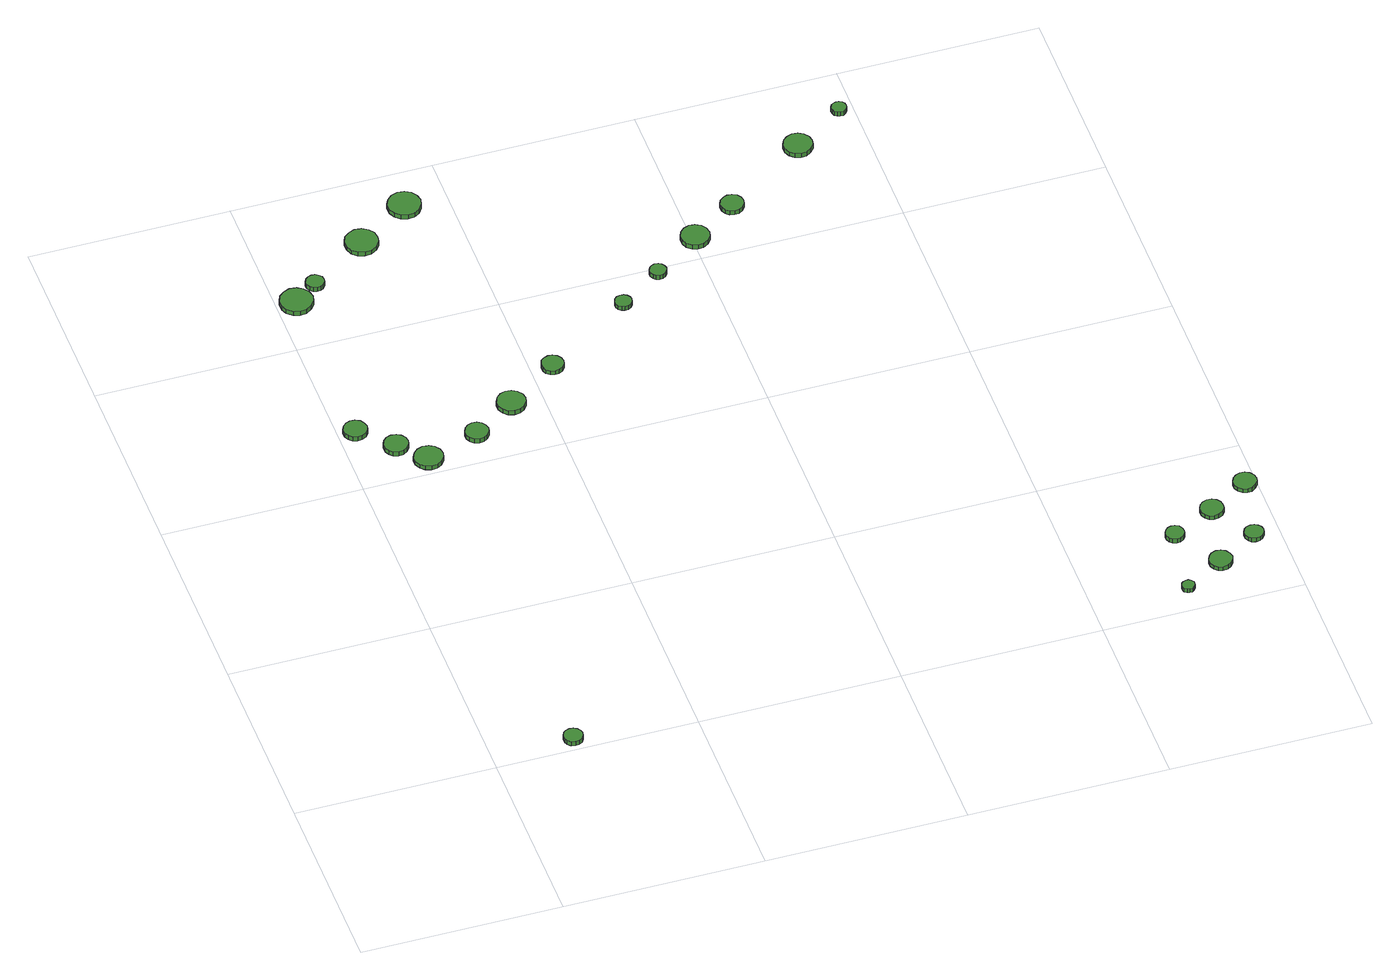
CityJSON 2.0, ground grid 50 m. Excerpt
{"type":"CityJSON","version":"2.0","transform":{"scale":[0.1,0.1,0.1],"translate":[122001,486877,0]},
"CityObjects":{
"tree1":{"type":"SolitaryVegetationObject","attributes":{"function":"something"},"geometry":[{"type":"MultiSurface","lod":"1","boundaries":[[[0,1,2,3,4,5,6,7,8,9,10,11,12,13,14]],[[15,16,17,18,19,20,21,22,23,24,25,26,27,28,29]],[[0,29,28,1]],[[1,28,27,2]],[[2,27,26,3]],[[3,26,25,4]],[[4,25,24,5]],[[5,24,23,6]],[[6,23,22,7]],[[7,22,21,8]],[[8,21,20,9]],[[9,20,19,10]],[[10,19,18,11]],[[11,18,17,12]],[[12,17,16,13]],[[13,16,15,14]],[[14,15,29,0]]]}]},
"tree2":{"type":"SolitaryVegetationObject","attributes":{"function":"something"},"geometry":[{"type":"MultiSurface","lod":"1","boundaries":[[[30,31,32,33,34,35,36,37,38,39,40,41,42,43,44]],[[45,46,47,48,49,50,51,52,53,54,55,56,57,58,59]],[[30,59,58,31]],[[31,58,57,32]],[[32,57,56,33]],[[33,56,55,34]],[[34,55,54,35]],[[35,54,53,36]],[[36,53,52,37]],[[37,52,51,38]],[[38,51,50,39]],[[39,50,49,40]],[[40,49,48,41]],[[41,48,47,42]],[[42,47,46,43]],[[43,46,45,44]],[[44,45,59,30]]]}]},
"tree3":{"type":"SolitaryVegetationObject","attributes":{"function":"something"},"geometry":[{"type":"MultiSurface","lod":"1","boundaries":[[[60,61,62,63,64,65,66,67,68,69,70,71,72,73,74]],[[75,76,77,78,79,80,81,82,83,84,85,86,87,88,89]],[[60,89,88,61]],[[61,88,87,62]],[[62,87,86,63]],[[63,86,85,64]],[[64,85,84,65]],[[65,84,83,66]],[[66,83,82,67]],[[67,82,81,68]],[[68,81,80,69]],[[69,80,79,70]],[[70,79,78,71]],[[71,78,77,72]],[[72,77,76,73]],[[73,76,75,74]],[[74,75,89,60]]]}]},
"tree4":{"type":"SolitaryVegetationObject","attributes":{"function":"something"},"geometry":[{"type":"MultiSurface","lod":"1","boundaries":[[[90,91,92,93,94,95,96,97,98,99,100,101,102,103,104]],[[105,106,107,108,109,110,111,112,113,114,115,116,117,118,119]],[[90,119,118,91]],[[91,118,117,92]],[[92,117,116,93]],[[93,116,115,94]],[[94,115,114,95]],[[95,114,113,96]],[[96,113,112,97]],[[97,112,111,98]],[[98,111,110,99]],[[99,110,109,100]],[[100,109,108,101]],[[101,108,107,102]],[[102,107,106,103]],[[103,106,105,104]],[[104,105,119,90]]]}]},
"tree5":{"type":"SolitaryVegetationObject","attributes":{"function":"something"},"geometry":[{"type":"MultiSurface","lod":"1","boundaries":[[[120,121,122,123,124,125,126,127,128,129,130,131,132,133,134]],[[135,136,137,138,139,140,141,142,143,144,145,146,147,148,149]],[[120,149,148,121]],[[121,148,147,122]],[[122,147,146,123]],[[123,146,145,124]],[[124,145,144,125]],[[125,144,143,126]],[[126,143,142,127]],[[127,142,141,128]],[[128,141,140,129]],[[129,140,139,130]],[[130,139,138,131]],[[131,138,137,132]],[[132,137,136,133]],[[133,136,135,134]],[[134,135,149,120]]]}]},
"tree6":{"type":"SolitaryVegetationObject","attributes":{"function":"something"},"geometry":[{"type":"MultiSurface","lod":"1","boundaries":[[[150,151,152,153,154,155,156,157,158,159,160,161,162,163,164]],[[165,166,167,168,169,170,171,172,173,174,175,176,177,178,179]],[[150,179,178,151]],[[151,178,177,152]],[[152,177,176,153]],[[153,176,175,154]],[[154,175,174,155]],[[155,174,173,156]],[[156,173,172,157]],[[157,172,171,158]],[[158,171,170,159]],[[159,170,169,160]],[[160,169,168,161]],[[161,168,167,162]],[[162,167,166,163]],[[163,166,165,164]],[[164,165,179,150]]]}]},
"tree7":{"type":"SolitaryVegetationObject","attributes":{"function":"something"},"geometry":[{"type":"MultiSurface","lod":"1","boundaries":[[[180,181,182,183,184,185,186,187,188,189,190,191,192,193,194]],[[195,196,197,198,199,200,201,202,203,204,205,206,207,208,209]],[[180,209,208,181]],[[181,208,207,182]],[[182,207,206,183]],[[183,206,205,184]],[[184,205,204,185]],[[185,204,203,186]],[[186,203,202,187]],[[187,202,201,188]],[[188,201,200,189]],[[189,200,199,190]],[[190,199,198,191]],[[191,198,197,192]],[[192,197,196,193]],[[193,196,195,194]],[[194,195,209,180]]]}]},
"tree8":{"type":"SolitaryVegetationObject","attributes":{"function":"something"},"geometry":[{"type":"MultiSurface","lod":"1","boundaries":[[[210,211,212,213,214,215,216,217,218,219,220,221,222,223,224]],[[225,226,227,228,229,230,231,232,233,234,235,236,237,238,239]],[[210,239,238,211]],[[211,238,237,212]],[[212,237,236,213]],[[213,236,235,214]],[[214,235,234,215]],[[215,234,233,216]],[[216,233,232,217]],[[217,232,231,218]],[[218,231,230,219]],[[219,230,229,220]],[[220,229,228,221]],[[221,228,227,222]],[[222,227,226,223]],[[223,226,225,224]],[[224,225,239,210]]]}]},
"tree9":{"type":"SolitaryVegetationObject","attributes":{"function":"something"},"geometry":[{"type":"MultiSurface","lod":"1","boundaries":[[[240,241,242,243,244,245,246,247,248,249,250,251,252,253,254]],[[255,256,257,258,259,260,261,262,263,264,265,266,267,268,269]],[[240,269,268,241]],[[241,268,267,242]],[[242,267,266,243]],[[243,266,265,244]],[[244,265,264,245]],[[245,264,263,246]],[[246,263,262,247]],[[247,262,261,248]],[[248,261,260,249]],[[249,260,259,250]],[[250,259,258,251]],[[251,258,257,252]],[[252,257,256,253]],[[253,256,255,254]],[[254,255,269,240]]]}]},
"tree10":{"type":"SolitaryVegetationObject","attributes":{"function":"something"},"geometry":[{"type":"MultiSurface","lod":"1","boundaries":[[[270,271,272,273,274,275,276,277,278,279,280,281,282,283,284]],[[285,286,287,288,289,290,291,292,293,294,295,296,297,298,299]],[[270,299,298,271]],[[271,298,297,272]],[[272,297,296,273]],[[273,296,295,274]],[[274,295,294,275]],[[275,294,293,276]],[[276,293,292,277]],[[277,292,291,278]],[[278,291,290,279]],[[279,290,289,280]],[[280,289,288,281]],[[281,288,287,282]],[[282,287,286,283]],[[283,286,285,284]],[[284,285,299,270]]]}]},
"tree11":{"type":"SolitaryVegetationObject","attributes":{"function":"something"},"geometry":[{"type":"MultiSurface","lod":"1","boundaries":[[[300,301,302,303,304,305,306,307,308,309,310,311,312,313,314]],[[315,316,317,318,319,320,321,322,323,324,325,326,327,328,329]],[[300,329,328,301]],[[301,328,327,302]],[[302,327,326,303]],[[303,326,325,304]],[[304,325,324,305]],[[305,324,323,306]],[[306,323,322,307]],[[307,322,321,308]],[[308,321,320,309]],[[309,320,319,310]],[[310,319,318,311]],[[311,318,317,312]],[[312,317,316,313]],[[313,316,315,314]],[[314,315,329,300]]]}]},
"tree12":{"type":"SolitaryVegetationObject","attributes":{"function":"something"},"geometry":[{"type":"MultiSurface","lod":"1","boundaries":[[[330,331,332,333,334,335,336,337,338,339,340,341,342,343,344]],[[345,346,347,348,349,350,351,352,353,354,355,356,357,358,359]],[[330,359,358,331]],[[331,358,357,332]],[[332,357,356,333]],[[333,356,355,334]],[[334,355,354,335]],[[335,354,353,336]],[[336,353,352,337]],[[337,352,351,338]],[[338,351,350,339]],[[339,350,349,340]],[[340,349,348,341]],[[341,348,347,342]],[[342,347,346,343]],[[343,346,345,344]],[[344,345,359,330]]]}]},
"tree13":{"type":"SolitaryVegetationObject","attributes":{"function":"something"},"geometry":[{"type":"MultiSurface","lod":"1","boundaries":[[[360,361,362,363,364,365,366,367,368,369,370,371,372,373,374]],[[375,376,377,378,379,380,381,382,383,384,385,386,387,388,389]],[[360,389,388,361]],[[361,388,387,362]],[[362,387,386,363]],[[363,386,385,364]],[[364,385,384,365]],[[365,384,383,366]],[[366,383,382,367]],[[367,382,381,368]],[[368,381,380,369]],[[369,380,379,370]],[[370,379,378,371]],[[371,378,377,372]],[[372,377,376,373]],[[373,376,375,374]],[[374,375,389,360]]]}]},
"tree14":{"type":"SolitaryVegetationObject","attributes":{"function":"something"},"geometry":[{"type":"MultiSurface","lod":"1","boundaries":[[[390,391,392,393,394,395,396,397,398,399,400,401,402,403,404]],[[405,406,407,408,409,410,411,412,413,414,415,416,417,418,419]],[[390,419,418,391]],[[391,418,417,392]],[[392,417,416,393]],[[393,416,415,394]],[[394,415,414,395]],[[395,414,413,396]],[[396,413,412,397]],[[397,412,411,398]],[[398,411,410,399]],[[399,410,409,400]],[[400,409,408,401]],[[401,408,407,402]],[[402,407,406,403]],[[403,406,405,404]],[[404,405,419,390]]]}]},
"tree15":{"type":"SolitaryVegetationObject","attributes":{"function":"something"},"geometry":[{"type":"MultiSurface","lod":"1","boundaries":[[[420,421,422,423,424,425,426,427,428,429,430,431,432,433,434]],[[435,436,437,438,439,440,441,442,443,444,445,446,447,448,449]],[[420,449,448,421]],[[421,448,447,422]],[[422,447,446,423]],[[423,446,445,424]],[[424,445,444,425]],[[425,444,443,426]],[[426,443,442,427]],[[427,442,441,428]],[[428,441,440,429]],[[429,440,439,430]],[[430,439,438,431]],[[431,438,437,432]],[[432,437,436,433]],[[433,436,435,434]],[[434,435,449,420]]]}]},
"tree16":{"type":"SolitaryVegetationObject","attributes":{"function":"something"},"geometry":[{"type":"MultiSurface","lod":"1","boundaries":[[[450,451,452,453,454,455,456,457,458,459,460,461,462,463,464]],[[465,466,467,468,469,470,471,472,473,474,475,476,477,478,479]],[[450,479,478,451]],[[451,478,477,452]],[[452,477,476,453]],[[453,476,475,454]],[[454,475,474,455]],[[455,474,473,456]],[[456,473,472,457]],[[457,472,471,458]],[[458,471,470,459]],[[459,470,469,460]],[[460,469,468,461]],[[461,468,467,462]],[[462,467,466,463]],[[463,466,465,464]],[[464,465,479,450]]]}]},
"tree17":{"type":"SolitaryVegetationObject","attributes":{"function":"something"},"geometry":[{"type":"MultiSurface","lod":"1","boundaries":[[[480,481,482,483,484,485,486,487,488,489,490,491,492,493,494]],[[495,496,497,498,499,500,501,502,503,504,505,506,507,508,509]],[[480,509,508,481]],[[481,508,507,482]],[[482,507,506,483]],[[483,506,505,484]],[[484,505,504,485]],[[485,504,503,486]],[[486,503,502,487]],[[487,502,501,488]],[[488,501,500,489]],[[489,500,499,490]],[[490,499,498,491]],[[491,498,497,492]],[[492,497,496,493]],[[493,496,495,494]],[[494,495,509,480]]]}]},
"tree18":{"type":"SolitaryVegetationObject","attributes":{"function":"something"},"geometry":[{"type":"MultiSurface","lod":"1","boundaries":[[[510,511,512,513,514,515,516,517,518,519,520,521,522,523,524]],[[525,526,527,528,529,530,531,532,533,534,535,536,537,538,539]],[[510,539,538,511]],[[511,538,537,512]],[[512,537,536,513]],[[513,536,535,514]],[[514,535,534,515]],[[515,534,533,516]],[[516,533,532,517]],[[517,532,531,518]],[[518,531,530,519]],[[519,530,529,520]],[[520,529,528,521]],[[521,528,527,522]],[[522,527,526,523]],[[523,526,525,524]],[[524,525,539,510]]]}]},
"tree19":{"type":"SolitaryVegetationObject","attributes":{"function":"something"},"geometry":[{"type":"MultiSurface","lod":"1","boundaries":[[[540,541,542,543,544,545,546,547,548,549,550,551,552,553,554]],[[555,556,557,558,559,560,561,562,563,564,565,566,567,568,569]],[[540,569,568,541]],[[541,568,567,542]],[[542,567,566,543]],[[543,566,565,544]],[[544,565,564,545]],[[545,564,563,546]],[[546,563,562,547]],[[547,562,561,548]],[[548,561,560,549]],[[549,560,559,550]],[[550,559,558,551]],[[551,558,557,552]],[[552,557,556,553]],[[553,556,555,554]],[[554,555,569,540]]]}]},
"tree20":{"type":"SolitaryVegetationObject","attributes":{"function":"something"},"geometry":[{"type":"MultiSurface","lod":"1","boundaries":[[[570,571,572,573,574,575,576,577,578,579,580,581,582,583,584]],[[585,586,587,588,589,590,591,592,593,594,595,596,597,598,599]],[[570,599,598,571]],[[571,598,597,572]],[[572,597,596,573]],[[573,596,595,574]],[[574,595,594,575]],[[575,594,593,576]],[[576,593,592,577]],[[577,592,591,578]],[[578,591,590,579]],[[579,590,589,580]],[[580,589,588,581]],[[581,588,587,582]],[[582,587,586,583]],[[583,586,585,584]],[[584,585,599,570]]]}]},
"tree21":{"type":"SolitaryVegetationObject","attributes":{"function":"something"},"geometry":[{"type":"MultiSurface","lod":"1","boundaries":[[[600,601,602,603,604,605,606,607,608,609,610,611,612,613,614]],[[615,616,617,618,619,620,621,622,623,624,625,626,627,628,629]],[[600,629,628,601]],[[601,628,627,602]],[[602,627,626,603]],[[603,626,625,604]],[[604,625,624,605]],[[605,624,623,606]],[[606,623,622,607]],[[607,622,621,608]],[[608,621,620,609]],[[609,620,619,610]],[[610,619,618,611]],[[611,618,617,612]],[[612,617,616,613]],[[613,616,615,614]],[[614,615,629,600]]]}]},
"tree22":{"type":"SolitaryVegetationObject","attributes":{"function":"something"},"geometry":[{"type":"MultiSurface","lod":"1","boundaries":[[[630,631,632,633,634,635,636,637,638,639,640,641,642,643,644]],[[645,646,647,648,649,650,651,652,653,654,655,656,657,658,659]],[[630,659,658,631]],[[631,658,657,632]],[[632,657,656,633]],[[633,656,655,634]],[[634,655,654,635]],[[635,654,653,636]],[[636,653,652,637]],[[637,652,651,638]],[[638,651,650,639]],[[639,650,649,640]],[[640,649,648,641]],[[641,648,647,642]],[[642,647,646,643]],[[643,646,645,644]],[[644,645,659,630]]]}]},
"tree23":{"type":"SolitaryVegetationObject","attributes":{"function":"something"},"geometry":[{"type":"MultiSurface","lod":"1","boundaries":[[[660,661,662,663,664,665,666,667,668,669,670,671,672,673,674]],[[675,676,677,678,679,680,681,682,683,684,685,686,687,688,689]],[[660,689,688,661]],[[661,688,687,662]],[[662,687,686,663]],[[663,686,685,664]],[[664,685,684,665]],[[665,684,683,666]],[[666,683,682,667]],[[667,682,681,668]],[[668,681,680,669]],[[669,680,679,670]],[[670,679,678,671]],[[671,678,677,672]],[[672,677,676,673]],[[673,676,675,674]],[[674,675,689,660]]]}]}
},
"vertices":[
[223,29,22],[221,38,22],[215,46,22],[206,51,22],[197,52,22],[187,49,22],[180,43,22],[176,34,22],[176,24,22],[180,15,22],[187,8,22],[197,5,22],[206,6,22],[215,11,22],[221,19,22],[221,19,9],[215,11,9],[206,6,9],[197,5,9],[187,8,9],[180,15,9],[176,24,9],[176,34,9],[180,43,9],[187,49,9],[197,52,9],[206,51,9],[215,46,9],[221,38,9],[223,29,9],
[71,1187,17],[68,1199,17],[61,1209,17],[50,1215,17],[38,1216,17],[27,1212,17],[18,1204,17],[13,1193,17],[13,1181,17],[18,1170,17],[27,1162,17],[38,1158,17],[50,1159,17],[61,1165,17],[68,1175,17],[68,1175,4],[61,1165,4],[50,1159,4],[38,1158,4],[27,1162,4],[18,1170,4],[13,1181,4],[13,1193,4],[18,1204,4],[27,1212,4],[38,1216,4],[50,1215,4],[61,1209,4],[68,1199,4],[71,1187,4],
[147,1108,19],[144,1120,19],[137,1130,19],[126,1136,19],[113,1138,19],[101,1134,19],[92,1125,19],[87,1114,19],[87,1101,19],[92,1090,19],[101,1081,19],[113,1077,19],[126,1079,19],[137,1085,19],[144,1095,19],[144,1095,6],[137,1085,6],[126,1079,6],[113,1077,6],[101,1081,6],[92,1090,6],[87,1101,6],[87,1114,6],[92,1125,6],[101,1134,6],[113,1138,6],[126,1136,6],[137,1130,6],[144,1120,6],[147,1108,6],
[211,1041,20],[208,1056,20],[199,1068,20],[186,1075,20],[171,1077,20],[157,1072,20],[146,1062,20],[140,1049,20],[140,1034,20],[146,1021,20],[157,1011,20],[171,1006,20],[186,1008,20],[199,1015,20],[208,1027,20],[208,1027,8],[199,1015,8],[186,1008,8],[171,1006,8],[157,1011,8],[146,1021,8],[140,1034,8],[140,1049,8],[146,1062,8],[157,1072,8],[171,1077,8],[186,1075,8],[199,1068,8],[208,1056,8],[211,1041,8],
[90,1651,14],[86,1668,14],[76,1681,14],[62,1690,14],[45,1692,14],[29,1686,14],[16,1675,14],[9,1659,14],[9,1642,14],[16,1627,14],[29,1616,14],[45,1610,14],[62,1612,14],[76,1621,14],[86,1634,14],[86,1634,1],[76,1621,1],[62,1612,1],[45,1610,1],[29,1616,1],[16,1627,1],[9,1642,1],[9,1659,1],[16,1675,1],[29,1686,1],[45,1692,1],[62,1690,1],[76,1681,1],[86,1668,1],[90,1651,1],
[133,1697,14],[131,1707,14],[125,1714,14],[117,1719,14],[108,1720,14],[99,1717,14],[92,1711,14],[88,1702,14],[88,1693,14],[92,1684,14],[99,1678,14],[108,1675,14],[117,1676,14],[125,1680,14],[131,1688,14],[131,1688,1],[125,1680,1],[117,1676,1],[108,1675,1],[99,1678,1],[92,1684,1],[88,1693,1],[88,1702,1],[92,1711,1],[99,1717,1],[108,1720,1],[117,1719,1],[125,1714,1],[131,1707,1],[133,1697,1],
[338,1086,22],[335,1098,22],[328,1108,22],[318,1114,22],[306,1115,22],[294,1111,22],[286,1103,22],[281,1092,22],[281,1080,22],[286,1069,22],[294,1061,22],[306,1057,22],[318,1059,22],[328,1065,22],[335,1074,22],[335,1074,9],[328,1065,9],[318,1059,9],[306,1057,9],[294,1061,9],[286,1069,9],[281,1080,9],[281,1092,9],[286,1103,9],[294,1111,9],[306,1115,9],[318,1114,9],[328,1108,9],[335,1098,9],[338,1086,9],
[454,1160,20],[451,1174,20],[442,1186,20],[429,1194,20],[415,1195,20],[401,1191,20],[390,1181,20],[384,1167,20],[384,1153,20],[390,1139,20],[401,1129,20],[415,1125,20],[429,1126,20],[442,1134,20],[451,1146,20],[451,1146,7],[442,1134,7],[429,1126,7],[415,1125,7],[401,1129,7],[390,1139,7],[384,1153,7],[384,1167,7],[390,1181,7],[401,1191,7],[415,1195,7],[429,1194,7],[442,1186,7],[451,1174,7],[454,1160,7],
[297,1793,16],[294,1810,16],[284,1823,16],[269,1832,16],[252,1834,16],[236,1828,16],[223,1817,16],[217,1802,16],[217,1785,16],[223,1769,16],[236,1758,16],[252,1753,16],[269,1754,16],[284,1763,16],[294,1777,16],[294,1777,4],[284,1763,4],[269,1754,4],[252,1753,4],[236,1758,4],[223,1769,4],[217,1785,4],[217,1802,4],[223,1817,4],[236,1828,4],[252,1834,4],[269,1832,4],[284,1823,4],[294,1810,4],[297,1793,4],
[578,1252,20],[576,1263,20],[569,1272,20],[559,1278,20],[548,1279,20],[537,1275,20],[528,1268,20],[524,1257,20],[524,1246,20],[528,1235,20],[537,1228,20],[548,1224,20],[559,1225,20],[569,1231,20],[576,1240,20],[576,1240,8],[569,1231,8],[559,1225,8],[548,1224,8],[537,1228,8],[528,1235,8],[524,1246,8],[524,1257,8],[528,1268,8],[537,1275,8],[548,1279,8],[559,1278,8],[569,1272,8],[576,1263,8],[578,1252,8],
[433,1883,15],[429,1900,15],[419,1914,15],[405,1922,15],[388,1924,15],[372,1919,15],[359,1907,15],[352,1892,15],[352,1875,15],[359,1859,15],[372,1848,15],[388,1843,15],[405,1845,15],[419,1853,15],[429,1867,15],[429,1867,2],[419,1853,2],[405,1845,2],[388,1843,2],[372,1848,2],[359,1859,2],[352,1875,2],[352,1892,2],[359,1907,2],[372,1919,2],[388,1924,2],[405,1922,2],[419,1914,2],[429,1900,2],[433,1883,2],
[797,1404,18],[795,1412,18],[790,1419,18],[783,1423,18],[774,1424,18],[766,1422,18],[759,1416,18],[756,1408,18],[756,1399,18],[759,1391,18],[766,1386,18],[774,1383,18],[783,1384,18],[790,1388,18],[795,1395,18],[795,1395,6],[790,1388,6],[783,1384,6],[774,1383,6],[766,1386,6],[759,1391,6],[756,1399,6],[756,1408,6],[759,1416,6],[766,1422,6],[774,1424,6],[783,1423,6],[790,1419,6],[795,1412,6],[797,1404,6],
[907,1478,19],[905,1487,19],[900,1494,19],[893,1498,19],[884,1499,19],[876,1496,19],[870,1491,19],[866,1483,19],[866,1474,19],[870,1466,19],[876,1460,19],[884,1458,19],[893,1459,19],[900,1463,19],[905,1470,19],[905,1470,6],[900,1463,6],[893,1459,6],[884,1458,6],[876,1460,6],[870,1466,6],[866,1474,6],[866,1483,6],[870,1491,6],[876,1496,6],[884,1499,6],[893,1498,6],[900,1494,6],[905,1487,6],[907,1478,6],
[1041,1562,20],[1038,1577,20],[1029,1589,20],[1016,1596,20],[1002,1598,20],[988,1593,20],[977,1583,20],[971,1570,20],[971,1555,20],[977,1541,20],[988,1532,20],[1002,1527,20],[1016,1528,20],[1029,1536,20],[1038,1548,20],[1038,1548,7],[1029,1536,7],[1016,1528,7],[1002,1527,7],[988,1532,7],[977,1541,7],[971,1555,7],[971,1570,7],[977,1583,7],[988,1593,7],[1002,1598,7],[1016,1596,7],[1029,1589,7],[1038,1577,7],[1041,1562,7],
[1151,1639,20],[1149,1651,20],[1142,1661,20],[1131,1667,20],[1119,1668,20],[1108,1664,20],[1099,1656,20],[1094,1645,20],[1094,1633,20],[1099,1622,20],[1108,1614,20],[1119,1611,20],[1131,1612,20],[1142,1618,20],[1149,1628,20],[1149,1628,8],[1142,1618,8],[1131,1612,8],[1119,1611,8],[1108,1614,8],[1099,1622,8],[1094,1633,8],[1094,1645,8],[1099,1656,8],[1108,1664,8],[1119,1668,8],[1131,1667,8],[1142,1661,8],[1149,1651,8],[1151,1639,8],
[1749,68,19],[1748,74,19],[1744,79,19],[1738,83,19],[1731,83,19],[1725,81,19],[1720,77,19],[1718,71,19],[1718,64,19],[1720,58,19],[1725,54,19],[1731,52,19],[1738,52,19],[1744,56,19],[1748,61,19],[1748,61,7],[1744,56,7],[1738,52,7],[1731,52,7],[1725,54,7],[1720,58,7],[1718,64,7],[1718,71,7],[1720,77,7],[1725,81,7],[1731,83,7],[1738,83,7],[1744,79,7],[1748,74,7],[1749,68,7],
[1782,246,19],[1780,256,19],[1775,264,19],[1766,269,19],[1756,270,19],[1747,267,19],[1740,260,19],[1736,251,19],[1736,242,19],[1740,233,19],[1747,226,19],[1756,223,19],[1766,224,19],[1775,229,19],[1780,237,19],[1780,237,6],[1775,229,6],[1766,224,6],[1756,223,6],[1747,226,6],[1740,233,6],[1736,242,6],[1736,251,6],[1740,260,6],[1747,267,6],[1756,270,6],[1766,269,6],[1775,264,6],[1780,256,6],[1782,246,6],
[1368,1784,20],[1365,1798,20],[1356,1810,20],[1343,1817,20],[1329,1819,20],[1315,1814,20],[1304,1805,20],[1298,1791,20],[1298,1776,20],[1304,1763,20],[1315,1753,20],[1329,1748,20],[1343,1750,20],[1356,1757,20],[1365,1769,20],[1365,1769,7],[1356,1757,7],[1343,1750,7],[1329,1748,7],[1315,1753,7],[1304,1763,7],[1298,1776,7],[1298,1791,7],[1304,1805,7],[1315,1814,7],[1329,1819,7],[1343,1817,7],[1356,1810,7],[1365,1798,7],[1368,1784,7],
[1862,128,19],[1859,140,19],[1852,150,19],[1842,156,19],[1830,157,19],[1818,153,19],[1810,145,19],[1805,134,19],[1805,122,19],[1810,111,19],[1818,103,19],[1830,99,19],[1842,101,19],[1852,107,19],[1859,116,19],[1859,116,7],[1852,107,7],[1842,101,7],[1830,99,7],[1818,103,7],[1810,111,7],[1805,122,7],[1805,134,7],[1810,145,7],[1818,153,7],[1830,157,7],[1842,156,7],[1852,150,7],[1859,140,7],[1862,128,7],
[1896,300,19],[1894,312,19],[1887,322,19],[1876,328,19],[1864,329,19],[1853,325,19],[1844,317,19],[1839,306,19],[1839,294,19],[1844,283,19],[1853,275,19],[1864,271,19],[1876,273,19],[1887,279,19],[1894,289,19],[1894,289,7],[1887,279,7],[1876,273,7],[1864,271,7],[1853,275,7],[1844,283,7],[1839,294,7],[1839,306,7],[1844,317,7],[1853,325,7],[1864,329,7],[1876,328,7],[1887,322,7],[1894,312,7],[1896,300,7],
[1960,192,19],[1958,202,19],[1952,209,19],[1944,214,19],[1934,215,19],[1924,212,19],[1917,206,19],[1913,197,19],[1913,187,19],[1917,178,19],[1924,171,19],[1934,168,19],[1944,169,19],[1952,174,19],[1958,182,19],[1958,182,7],[1952,174,7],[1944,169,7],[1934,168,7],[1924,171,7],[1917,178,7],[1913,187,7],[1913,197,7],[1917,206,7],[1924,212,7],[1934,215,7],[1944,214,7],[1952,209,7],[1958,202,7],[1960,192,7],
[1482,1873,19],[1480,1881,19],[1476,1887,19],[1469,1891,19],[1461,1891,19],[1454,1889,19],[1448,1884,19],[1445,1877,19],[1445,1869,19],[1448,1862,19],[1454,1857,19],[1461,1855,19],[1469,1855,19],[1476,1859,19],[1480,1865,19],[1480,1865,6],[1476,1859,6],[1469,1855,6],[1461,1855,6],[1454,1857,6],[1448,1862,6],[1445,1869,6],[1445,1877,6],[1448,1884,6],[1454,1889,6],[1461,1891,6],[1469,1891,6],[1476,1887,6],[1480,1881,6],[1482,1873,6],
[1999,363,19],[1997,375,19],[1989,385,19],[1979,391,19],[1967,392,19],[1956,388,19],[1947,380,19],[1942,369,19],[1942,357,19],[1947,346,19],[1956,338,19],[1967,334,19],[1979,335,19],[1989,342,19],[1997,351,19],[1997,351,7],[1989,342,7],[1979,335,7],[1967,334,7],[1956,338,7],[1947,346,7],[1942,357,7],[1942,369,7],[1947,380,7],[1956,388,7],[1967,392,7],[1979,391,7],[1989,385,7],[1997,375,7],[1999,363,7]
]}
